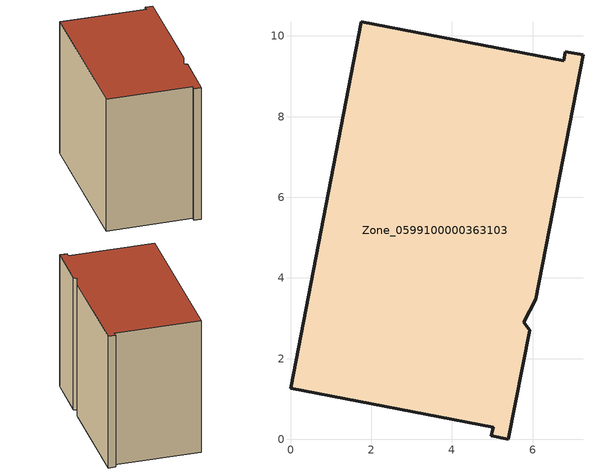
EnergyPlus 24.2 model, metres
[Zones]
Zone_0599100000363103
 floor ground (C_G): 5.79,2.9 5.93,2.71 5.4,0 4.98,0.09 5.02,0.31 0,1.27 1.75,10.36 6.77,9.38 6.81,9.61 7.25,9.54 6.08,3.48 z0
 wall outside (C_F): 6.77,9.38 1.75,10.36 0,1.27 5.02,0.31 4.98,0.09 5.4,0 5.93,2.71 5.79,2.9 6.08,3.48 7.25,9.54 6.81,9.61 6.77,9.38 z0:8.54
 roof outside (C_R): 5.79,2.9 6.08,3.48 7.25,9.54 6.81,9.61 6.77,9.38 1.75,10.36 0,1.27 5.02,0.31 4.98,0.09 5.4,0 5.93,2.71 z8.54
[BUILDING]
Pand.0599100000363103: North Axis=0; Terrain=City; Loads Convergence Tolerance Value=0.04; Temperature Convergence Tolerance Value=0.4; Solar Distribution=FullExterior; Maximum Number of Warmup Days=25; Minimum Number of Warmup Days=1
[Site:Location]
Rotterdam.The.Hague.AP_ZH_NLD Design_Conditions: Latitude=51.96; Longitude=4.45; Time Zone=1; Elevation=-4.5
[SITE:GROUNDTEMPERATURE:BUILDINGSURFACE]
18, 18, 18, 18, 18, 18, 18, 18, 18, 18, 18, 18
[MATERIAL] Thermal Absorptance=0.9; Solar Absorptance=0.7; Visible Absorptance=0.7
Name | Roughness | Thickness | Conductivity | Density | Specific Heat
G.TC.1992-2005 | MediumSmooth | 0.15 | 0.06 | 540 | 1210
F.TC.1992-2005 | Rough | 0.3 | 0.12 | 1920 | 840
R.TC.1992-2005 | MediumRough | 0.2 | 0.08 | 1500 | 1000
[CONSTRUCTION]
C_G: G.TC.1992-2005
C_F: F.TC.1992-2005
C_R: R.TC.1992-2005
[ZONE]
Zone_0599100000363103: Type=1; Multiplier=1; Ceiling Height=Autocalculate; Volume=Autocalculate; Floor Area=autocalculate; Part of Total Floor Area=Yes
[ZONEINFILTRATION:DESIGNFLOWRATE]
Infil_Zone_0599100000363103: Zone or ZoneList or Space or SpaceList=Zone_0599100000363103; Schedule=AlwaysOn; Design Flow Rate Calculation Method=Flow/Area; Flow Rate per Floor Area=0.0015; Constant Term Coefficient=1; Temperature Term Coefficient=0; Velocity Term Coefficient=0; Velocity Squared Term Coefficient=0
[HVACTEMPLATE:ZONE:IDEALLOADSAIRSYSTEM]
Zone_0599100000363103: Maximum Heating Supply Air Temperature=50; Minimum Cooling Supply Air Temperature=13; Maximum Heating Supply Air Humidity Ratio=0.0156; Minimum Cooling Supply Air Humidity Ratio=0.0077; Heating Limit=NoLimit; Cooling Limit=NoLimit; Dehumidification Control Type=ConstantSensibleHeatRatio; Cooling Sensible Heat Ratio=0.7; Dehumidification Setpoint=60; Humidification Control Type=None; Humidification Setpoint=30; Outdoor Air Method=None; Outdoor Air Flow Rate per Person=0.00944; Outdoor Air Flow Rate per Zone Floor Area=0; Outdoor Air Flow Rate per Zone=0; Demand Controlled Ventilation Type=None; Outdoor Air Economizer Type=NoEconomizer; Heat Recovery Type=None; Sensible Heat Recovery Effectiveness=0.7; Latent Heat Recovery Effectiveness=0.65
[ZONECONTROL:THERMOSTAT]
ThermostatControl_Zone_0599100000363103: Zone or ZoneList=Zone_0599100000363103; Control Type Schedule=DualSetpointControlType; Control 1=Thermostat_Zone_0599100000363103; Temperature Difference Between Cutout And Setpoint=0
[THERMOSTATSETPOINT:DUALSETPOINT]
Thermostat_Zone_0599100000363103: Heating Setpoint Temperature Schedule=HeatingSetpoint_Zone_0599100000363103; Cooling Setpoint Temperature Schedule=CoolingSetpoint_Zone_0599100000363103
[SCHEDULE:COMPACT]
HeatingSetpoint_Zone_0599100000363103: Through: 12/31, For: AllDays, Until: 24:00, 21
CoolingSetpoint_Zone_0599100000363103: Through: 12/31, For: AllDays, Until: 24:00, 24
DualSetpointControlType: Through: 12/31, For: AllDays, Until: 24:00, 4
AlwaysOn: Through: 12/31, For: AllDays, Until: 24:00, 1
